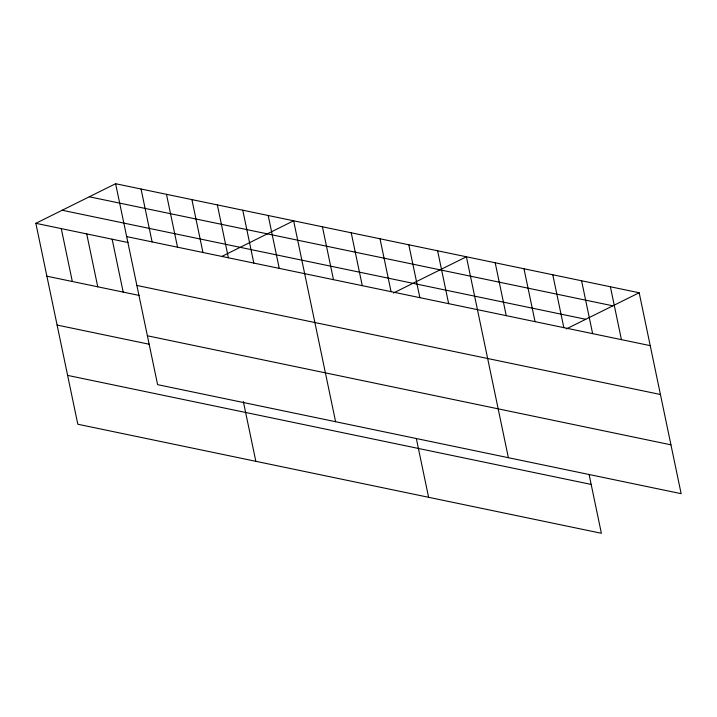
<?xml version="1.0" encoding="UTF-8"?>
<svg xmlns="http://www.w3.org/2000/svg" width="717" height="717" viewBox="0 0 717 717"><rect width="100%" height="100%" fill="white"/><g stroke="black" fill="none" stroke-linecap="round" stroke-linejoin="round"><path stroke-width="1.08" d="M589.114 474.582L601.384 533.278L77.821 424.24L35.85 223.319L115.616 183.722L639.179 292.76L681.15 493.681L157.597 384.644L115.616 183.722M221.661 256.525L293.629 220.791L335.601 421.713M393.454 292.993L466.4 256.776L508.38 457.697M566.233 328.969L639.179 292.76M89.293 196.79L612.856 305.827M62.173 210.251L585.726 319.289M126.667 236.601L650.22 345.639M35.85 223.319L128.029 242.516M136.875 285.456L660.429 394.493M46.901 276.206L139.08 295.404M147.388 335.789L670.942 444.827M57.1 325.061L149.288 344.259M67.622 375.394L591.175 484.432M610.382 286.755L621.424 339.643M581.586 280.759L592.636 333.647M552.789 274.763L563.84 327.651M523.993 268.767L535.043 321.655M495.196 262.772L506.247 315.659M437.603 250.78L448.654 303.658M408.807 244.784L419.857 297.663M380.019 238.779L391.061 291.667M416.344 438.598L428.605 497.302M351.222 232.783L362.264 285.671M322.426 226.787L333.477 279.675M268.203 215.494L279.245 268.382M242.767 210.198L253.818 263.085M217.341 204.901L228.391 257.788M243.341 401.52L255.835 461.318M191.905 199.604L202.956 252.492M166.478 194.307L177.529 247.195M141.052 189.019L152.094 241.898M112.139 239.209L123.19 292.097M86.712 233.912L97.754 286.8M61.277 228.615L72.327 281.503"/></g></svg>
